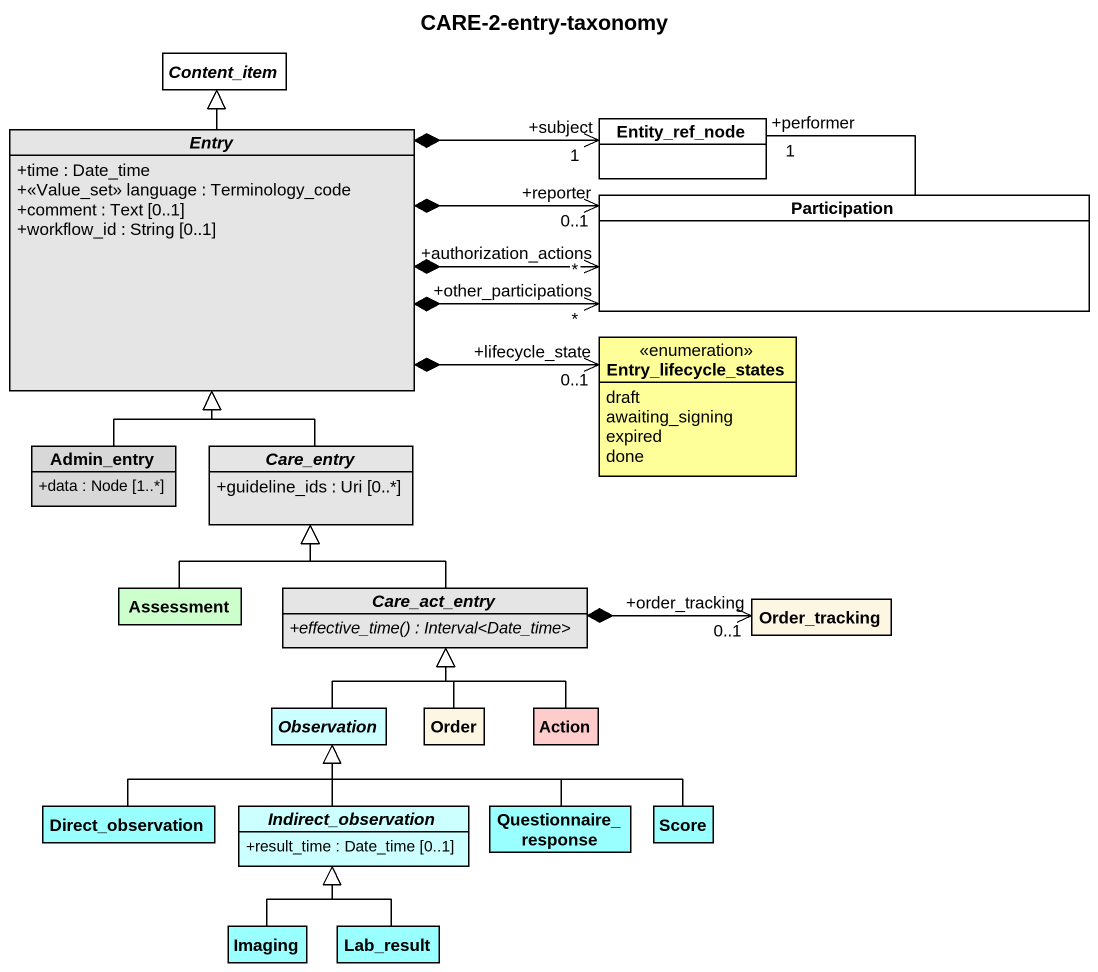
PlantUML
@startuml
title CARE-2-entry-taxonomy
hide circle
hide empty members
skinparam classAttributeIconSize 0
abstract class Content_item #FFFFFF
abstract class Entry #E5E5E5 {
  +time : Date_time
  +<<Value_set>> language : Terminology_code
  +comment : Text [0..1]
  +workflow_id : String [0..1]
}
class Entity_ref_node #FFFFFF
class Participation #FFFFFF
enum Entry_lifecycle_states #FFFF99 {
  draft
  awaiting_signing
  expired
  done
}
class Admin_entry #D8D8D8 {
  +data : Node [1..*]
}
abstract class Care_entry #E5E5E5 {
  +guideline_ids : Uri [0..*]
}
class Assessment #CCFFCC
abstract class Care_act_entry #E5E5E5 {
  {abstract} +effective_time() : Interval<Date_time>
}
class Order_tracking
abstract class Observation #CCFFFF
class Order
class "Action" as Action_ #FFCCCC
class Direct_observation #99FFFF
abstract class Indirect_observation #CCFFFF {
  +result_time : Date_time [0..1]
}
class Questionnaire_response #99FFFF
class Score #99FFFF
class Imaging #99FFFF
class Lab_result #99FFFF
Entry -up-|> Content_item
Entry *-right-> "+subject\n1" Entity_ref_node
Entry *-right-> "+reporter\n0..1" Participation
Entry *-right-> "+authorization_actions\n*" Participation
Participation "+other_participations\n*" <-left-* Entry
Participation -up- "+performer\n1" Entity_ref_node
Entry_lifecycle_states "+lifecycle_state\n0..1" <-left-* Entry
Admin_entry -up-|> Entry
Care_entry -up-|> Entry
Assessment -up-|> Care_entry
Care_act_entry -up-|> Care_entry
Care_act_entry *-right-> "+order_tracking\n0..1" Order_tracking
Observation -up-|> Care_act_entry
Order -up-|> Care_act_entry
Action_ -up-|> Care_act_entry
Direct_observation -right-|> Observation
Indirect_observation -up-|> Observation
Questionnaire_response -left-|> Observation
Score -left-|> Observation
Imaging -up-|> Indirect_observation
Lab_result -up-|> Indirect_observation
@enduml
